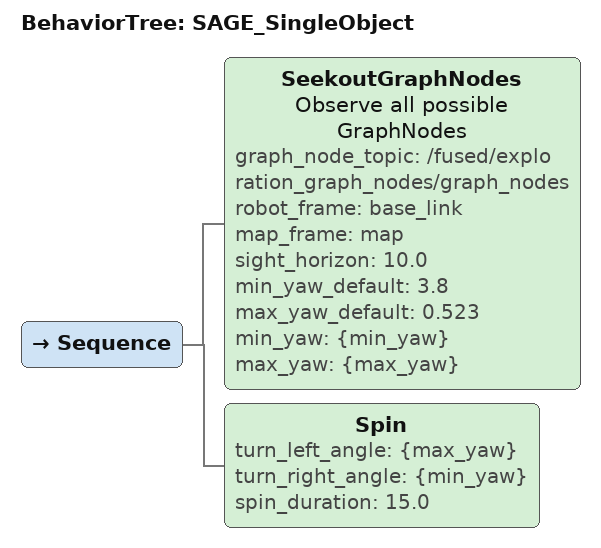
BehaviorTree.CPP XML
<?xml version="1.0" encoding="UTF-8"?>
<root BTCPP_format="4"
      main_tree_to_execute="SAGE_SingleObject">
  <BehaviorTree ID="SAGE_SingleObject">
    <Sequence>
      <SeekoutGraphNodes name="Observe all possible GraphNodes"
                         graph_node_topic="/fused/exploration_graph_nodes/graph_nodes"
                         robot_frame="base_link"
                         map_frame="map"
                         sight_horizon="10.0"
                         min_yaw_default="3.8"
                         max_yaw_default="0.523"
                         min_yaw="{min_yaw}"
                         max_yaw="{max_yaw}"/>
      <Spin turn_left_angle="{max_yaw}"
            turn_right_angle="{min_yaw}"
            spin_duration="15.0"/>
    </Sequence>
  </BehaviorTree>

</root>
